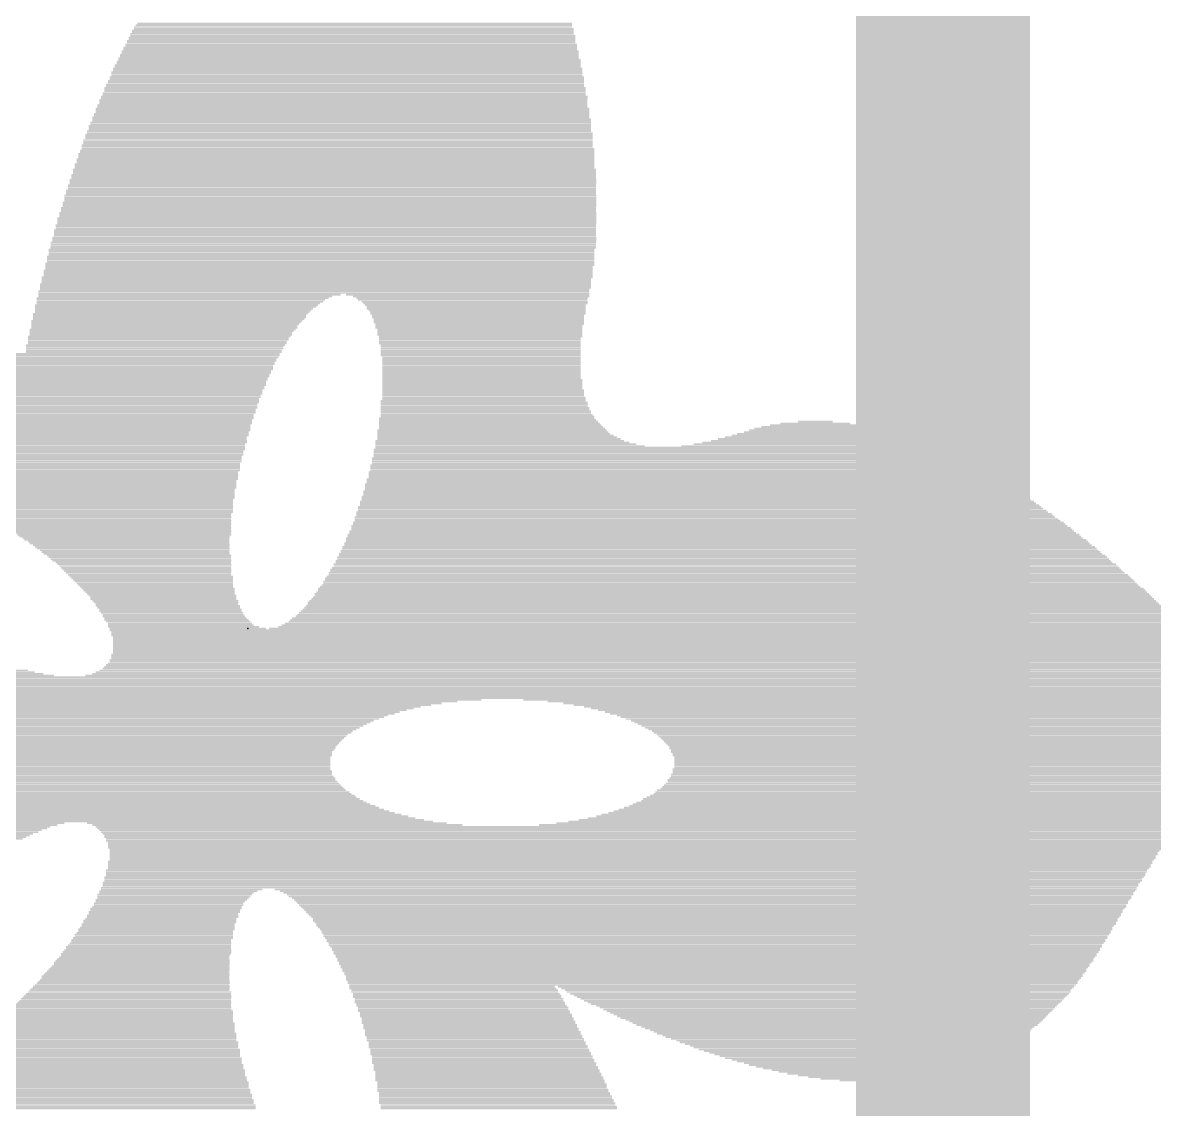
# Model space of a CAD drawing. Extents: x 0.5 to 16, y 1.5 to 29.5.
# Drawn here: x 7.545 to 9.199, y 19.491 to 21.078 of the extents above; entities that cross this region are included whole.
import ezdxf

# ---------------------------------------------------------------- set-up
doc = ezdxf.new("R2010")
doc.units = 0
for name, color, linetype in [('1', 12, 'CONTINUOUS'), ('21', 40, 'CONTINUOUS'), ('23', 53, 'CONTINUOUS')]:
    doc.layers.add(name, color=color, linetype=linetype)

# ---------------------------------------------------------------- blocks, each defined once
blk = doc.blocks.new('RECT')
blk.add_solid([(-0.5, -0.5), (0.5, -0.5), (-0.5, 0.5), (0.5, 0.5)])

msp = doc.modelspace()

# ---------------------------------------------------------------- linework, layer by layer
at = {"layer": '1', "const_width": 0.254}
msp.add_lwpolyline([(8.89, 17.78), (8.89, 21.59)], dxfattribs=at)
at = {"layer": '23'}
msp.add_point((7.874, 20.193), dxfattribs=at)

# ---------------------------------------------------------------- block references
at = {"layer": '21'}
for p, xscale, yscale in [((8.0276, 21.0717), 0.64, 0.0024), ((8.0289, 21.0743), 0.6376, 0.0026), ((8.0302, 21.0768), 0.635, 0.0024), ((8.0263, 21.0565), 0.6526, 0.0024), ((8.0263, 21.054), 0.6526, 0.0026), ((8.0263, 21.0616), 0.6476, 0.0026), ((8.0276, 21.059), 0.6502, 0.0024), ((8.0276, 21.0667), 0.6452, 0.0026), ((8.0276, 21.0641), 0.6452, 0.0024), ((8.0289, 21.0692), 0.6426, 0.0024), ((8.0238, 21.0413), 0.663, 0.0026), ((8.0238, 21.0387), 0.663, 0.0024), ((8.0251, 21.0463), 0.6604, 0.0024), ((8.0251, 21.0438), 0.6604, 0.0024), ((8.025, 21.0514), 0.6552, 0.0024), ((8.025, 21.0489), 0.6552, 0.0026), ((8.0213, 21.0209), 0.6782, 0.0024), ((8.0212, 21.026), 0.673, 0.0024), ((8.0225, 21.0235), 0.6756, 0.0026), ((8.0225, 21.0311), 0.6704, 0.0024), ((8.0225, 21.0286), 0.6704, 0.0026), ((8.0238, 21.0362), 0.668, 0.0026), ((8.0238, 21.0336), 0.668, 0.0024), ((8.0187, 21.0057), 0.6882, 0.0024), ((8.02, 21.0108), 0.6858, 0.0026), ((8.02, 21.0082), 0.6858, 0.0024), ((8.02, 21.0159), 0.6808, 0.0026), ((8.02, 21.0133), 0.6808, 0.0024), ((8.0213, 21.0184), 0.6782, 0.0024), ((8.0161, 20.9879), 0.6984, 0.0024), ((8.0174, 20.993), 0.6958, 0.0024), ((8.0174, 20.9905), 0.6958, 0.0026), ((8.0187, 20.9981), 0.6934, 0.0026), ((8.0187, 20.9955), 0.6934, 0.0024), ((8.0187, 21.0032), 0.6882, 0.0026), ((8.0187, 21.0006), 0.6882, 0.0024), ((8.0149, 20.9752), 0.706, 0.0024), ((8.0149, 20.9727), 0.706, 0.0026), ((8.0162, 20.9828), 0.7036, 0.0024), ((8.0162, 20.9803), 0.7036, 0.0024), ((8.0162, 20.9778), 0.7036, 0.0026), ((8.0161, 20.9854), 0.6984, 0.0026), ((8.0123, 20.9574), 0.7162, 0.0024), ((8.0123, 20.9549), 0.7162, 0.0024), ((8.0136, 20.9651), 0.7136, 0.0026), ((8.0136, 20.9625), 0.7136, 0.0024), ((8.0136, 20.96), 0.7136, 0.0026), ((8.0149, 20.9701), 0.7112, 0.0024), ((8.0149, 20.9676), 0.7112, 0.0024), ((8.0098, 20.9397), 0.7264, 0.0026), ((8.0111, 20.9447), 0.7238, 0.0024), ((8.0111, 20.9422), 0.7238, 0.0024), ((8.0124, 20.9524), 0.7214, 0.0026), ((8.0124, 20.9498), 0.7214, 0.0024), ((8.0124, 20.9473), 0.7214, 0.0026), ((8.0085, 20.927), 0.734, 0.0026), ((8.0085, 20.9244), 0.734, 0.0024), ((8.0085, 20.9219), 0.734, 0.0026), ((8.0098, 20.932), 0.7314, 0.0024), ((8.0098, 20.9295), 0.7314, 0.0024), ((8.0111, 20.9371), 0.729, 0.0024), ((8.0111, 20.9346), 0.729, 0.0026), ((8.006, 20.9066), 0.7442, 0.0024), ((8.0073, 20.9143), 0.7416, 0.0026), ((8.0073, 20.9117), 0.7416, 0.0024), ((8.0073, 20.9092), 0.7416, 0.0026), ((8.0073, 20.9193), 0.7366, 0.0024), ((8.0085, 20.9168), 0.739, 0.0024), ((8.0047, 20.8914), 0.7518, 0.0024), ((8.0047, 20.8889), 0.7518, 0.0026), ((8.0047, 20.899), 0.7466, 0.0024), ((8.0047, 20.8965), 0.7466, 0.0026), ((8.006, 20.8939), 0.7492, 0.0024), ((8.006, 20.9041), 0.7442, 0.0024), ((8.006, 20.9016), 0.7442, 0.0026), ((8.0022, 20.8787), 0.7568, 0.0024), ((8.0022, 20.8762), 0.7568, 0.0026), ((8.0022, 20.8736), 0.7568, 0.0024), ((8.0035, 20.8863), 0.7544, 0.0024), ((8.0035, 20.8838), 0.7544, 0.0026), ((8.0035, 20.8812), 0.7544, 0.0024), ((7.9996, 20.8558), 0.767, 0.0024), ((8.0009, 20.8635), 0.7644, 0.0026), ((8.0009, 20.8609), 0.7644, 0.0024), ((8.0009, 20.8584), 0.7644, 0.0026), ((8.0009, 20.8711), 0.7594, 0.0026), ((8.0009, 20.8685), 0.7594, 0.0024), ((8.0009, 20.866), 0.7594, 0.0024), ((7.9971, 20.8406), 0.772, 0.0024), ((7.9984, 20.8482), 0.7696, 0.0024), ((7.9984, 20.8457), 0.7696, 0.0026), ((7.9984, 20.8431), 0.7696, 0.0024), ((7.9996, 20.8533), 0.767, 0.0024), ((7.9996, 20.8508), 0.767, 0.0026), ((7.9946, 20.8254), 0.7772, 0.0026), ((7.9946, 20.8228), 0.7772, 0.0024), ((7.9958, 20.833), 0.7746, 0.0026), ((7.9958, 20.8304), 0.7746, 0.0024), ((7.9958, 20.8279), 0.7746, 0.0024), ((7.9971, 20.8381), 0.772, 0.0026), ((7.9971, 20.8355), 0.772, 0.0024), ((7.992, 20.8076), 0.7822, 0.0026), ((7.9933, 20.8152), 0.7798, 0.0024), ((7.9933, 20.8127), 0.7798, 0.0026), ((7.9933, 20.8101), 0.7798, 0.0024), ((7.9946, 20.8203), 0.7772, 0.0026), ((7.9946, 20.8177), 0.7772, 0.0024), ((7.9895, 20.7923), 0.7874, 0.0024), ((7.9895, 20.7898), 0.7874, 0.0024), ((7.9908, 20.8), 0.7848, 0.0026), ((7.9908, 20.7974), 0.7848, 0.0024), ((7.9908, 20.7949), 0.7848, 0.0026), ((7.992, 20.805), 0.7822, 0.0024), ((7.992, 20.8025), 0.7822, 0.0024), ((7.9869, 20.7746), 0.7924, 0.0026), ((7.9882, 20.7822), 0.7898, 0.0026), ((7.9882, 20.7796), 0.7898, 0.0024), ((7.9882, 20.7771), 0.7898, 0.0024), ((7.9895, 20.7873), 0.7874, 0.0026), ((7.9895, 20.7847), 0.7874, 0.0024), ((7.9844, 20.7568), 0.7974, 0.0026), ((7.9857, 20.7644), 0.795, 0.0024), ((7.9857, 20.7619), 0.795, 0.0026), ((7.9857, 20.7593), 0.795, 0.0024), ((7.9869, 20.772), 0.7924, 0.0024), ((7.9869, 20.7695), 0.7924, 0.0026), ((7.9869, 20.7669), 0.7924, 0.0024), ((7.9819, 20.7466), 0.7976, 0.0024), ((7.9819, 20.7441), 0.7976, 0.0026), ((7.9819, 20.7415), 0.7976, 0.0024), ((7.9844, 20.7542), 0.7974, 0.0024), ((7.9844, 20.7517), 0.7974, 0.0024), ((7.9844, 20.7492), 0.7974, 0.0026), ((7.9793, 20.7263), 0.8026, 0.0024), ((7.9793, 20.7238), 0.8026, 0.0026), ((7.9806, 20.7365), 0.8, 0.0026), ((7.9806, 20.7339), 0.8, 0.0024), ((7.9806, 20.7314), 0.8, 0.0026), ((7.9806, 20.7288), 0.8, 0.0024), ((7.9819, 20.739), 0.7976, 0.0024), ((7.9768, 20.7161), 0.8026, 0.0024), ((7.9768, 20.7136), 0.8026, 0.0024), ((7.9768, 20.7111), 0.8026, 0.0026), ((7.9768, 20.7085), 0.8026, 0.0024), ((7.978, 20.7212), 0.8, 0.0024), ((7.978, 20.7187), 0.8, 0.0026), ((7.973, 20.6958), 0.8052, 0.0024), ((7.973, 20.6933), 0.8052, 0.0026), ((7.973, 20.6907), 0.8052, 0.0024), ((7.9755, 20.706), 0.805, 0.0026), ((7.9743, 20.7034), 0.8026, 0.0024), ((7.9743, 20.7009), 0.8026, 0.0024), ((7.9743, 20.6984), 0.8026, 0.0026), ((7.7787, 20.6755), 0.4268, 0.0024), ((7.9705, 20.6857), 0.8052, 0.0026), ((7.9705, 20.6831), 0.8052, 0.0024), ((7.7888, 20.6806), 0.4418, 0.0026), ((7.7825, 20.678), 0.4292, 0.0024), ((7.9717, 20.6882), 0.8026, 0.0024), ((8.1953, 20.6806), 0.3556, 0.0026), ((8.2003, 20.678), 0.3454, 0.0024), ((8.2016, 20.6755), 0.3378, 0.0024), ((7.7698, 20.6653), 0.414, 0.0024), ((7.7685, 20.6628), 0.4114, 0.0024), ((7.766, 20.6603), 0.4064, 0.0026), ((7.7647, 20.6577), 0.4038, 0.0024), ((7.7761, 20.673), 0.4216, 0.0026), ((7.7748, 20.6704), 0.419, 0.0024), ((7.7723, 20.6679), 0.414, 0.0026), ((8.2028, 20.673), 0.3352, 0.0026), ((8.2054, 20.6704), 0.3302, 0.0024), ((8.2067, 20.6679), 0.3276, 0.0026), ((8.2067, 20.6653), 0.3226, 0.0024), ((8.2079, 20.6628), 0.32, 0.0024), ((8.2079, 20.6603), 0.32, 0.0026), ((8.2092, 20.6577), 0.3174, 0.0024), ((7.7558, 20.6425), 0.3962, 0.0026), ((7.7609, 20.6526), 0.4012, 0.0024), ((7.7596, 20.6501), 0.3986, 0.0024), ((7.7596, 20.6476), 0.3986, 0.0026), ((7.7584, 20.645), 0.3962, 0.0024), ((7.7634, 20.6552), 0.4012, 0.0026), ((8.2105, 20.6552), 0.315, 0.0026), ((8.2105, 20.6526), 0.315, 0.0024), ((8.2105, 20.6501), 0.3098, 0.0024), ((8.2105, 20.6476), 0.3098, 0.0026), ((8.2117, 20.645), 0.3072, 0.0024), ((8.2117, 20.6425), 0.3072, 0.0026), ((7.7495, 20.6298), 0.3886, 0.0026), ((7.7482, 20.6272), 0.386, 0.0024), ((7.7469, 20.6247), 0.3834, 0.0024), ((7.7545, 20.6399), 0.3936, 0.0024), ((7.7533, 20.6374), 0.3912, 0.0024), ((7.752, 20.6349), 0.3886, 0.0026), ((7.752, 20.6323), 0.3886, 0.0024), ((8.2117, 20.6399), 0.3072, 0.0024), ((8.213, 20.6374), 0.3048, 0.0024), ((8.2117, 20.6349), 0.3022, 0.0026), ((8.2117, 20.6323), 0.3022, 0.0024), ((8.213, 20.6298), 0.2996, 0.0026), ((8.213, 20.6272), 0.2996, 0.0024), ((8.213, 20.6247), 0.2996, 0.0024), ((7.7444, 20.6196), 0.3836, 0.0024), ((7.7431, 20.6171), 0.381, 0.0026), ((7.7431, 20.6145), 0.381, 0.0024), ((7.7418, 20.612), 0.3784, 0.0024), ((7.7418, 20.6095), 0.3784, 0.0026), ((7.7469, 20.6222), 0.3834, 0.0026), ((8.213, 20.6222), 0.2996, 0.0026), ((8.2143, 20.6196), 0.2972, 0.0024), ((8.213, 20.6171), 0.2946, 0.0026), ((8.213, 20.6145), 0.2946, 0.0024), ((8.213, 20.612), 0.2946, 0.0024), ((8.213, 20.6095), 0.2946, 0.0026), ((7.2084, 20.5942), 1.4248, 0.0024), ((7.2084, 20.5917), 1.4248, 0.0026), ((7.7393, 20.6069), 0.3784, 0.0024), ((7.738, 20.6044), 0.3758, 0.0026), ((7.738, 20.6018), 0.3758, 0.0024), ((7.7368, 20.5993), 0.3734, 0.0024), ((7.7368, 20.5968), 0.3734, 0.0026), ((8.2143, 20.6069), 0.292, 0.0024), ((8.2143, 20.6044), 0.292, 0.0026), ((8.2143, 20.6018), 0.292, 0.0024), ((8.2143, 20.5993), 0.292, 0.0024), ((8.2143, 20.5968), 0.292, 0.0026), ((8.2143, 20.5942), 0.292, 0.0024), ((8.2143, 20.5917), 0.292, 0.0026), ((7.2072, 20.5891), 1.4224, 0.0024), ((7.2059, 20.5866), 1.4198, 0.0024), ((7.2059, 20.5841), 1.4198, 0.0026), ((7.2046, 20.5815), 1.4172, 0.0024), ((7.2059, 20.579), 1.4148, 0.0026), ((7.2046, 20.5764), 1.4122, 0.0024), ((8.2156, 20.5891), 0.2896, 0.0024), ((8.2156, 20.5866), 0.2896, 0.0024), ((8.2156, 20.5841), 0.2896, 0.0026), ((8.2156, 20.5815), 0.2896, 0.0024), ((8.2156, 20.579), 0.2896, 0.0026), ((8.2156, 20.5764), 0.2896, 0.0024), ((7.2046, 20.5739), 1.4122, 0.0024), ((7.2046, 20.5714), 1.4122, 0.0026), ((7.2033, 20.5688), 1.4096, 0.0024), ((7.2046, 20.5663), 1.407, 0.0026), ((7.2034, 20.5637), 1.4046, 0.0024), ((7.2034, 20.5612), 1.4046, 0.0024), ((7.2021, 20.5587), 1.402, 0.0026), ((8.2156, 20.5739), 0.2896, 0.0024), ((8.2156, 20.5714), 0.2896, 0.0026), ((8.2156, 20.5688), 0.2896, 0.0024), ((8.2156, 20.5663), 0.2896, 0.0026), ((8.2156, 20.5637), 0.2896, 0.0024), ((8.2156, 20.5612), 0.2896, 0.0024), ((8.2156, 20.5587), 0.2896, 0.0026), ((7.2021, 20.5561), 1.402, 0.0024), ((7.2021, 20.5536), 1.397, 0.0026), ((7.2021, 20.551), 1.397, 0.0024), ((7.2021, 20.5485), 1.397, 0.0024), ((7.2008, 20.546), 1.3944, 0.0026), ((7.2008, 20.5434), 1.3944, 0.0024), ((8.2168, 20.5561), 0.292, 0.0024), ((8.2168, 20.5536), 0.292, 0.0026), ((8.2168, 20.551), 0.292, 0.0024), ((8.2168, 20.5485), 0.292, 0.0024), ((8.2168, 20.546), 0.292, 0.0026), ((8.2168, 20.5434), 0.292, 0.0024), ((7.2008, 20.5409), 1.3892, 0.0026), ((7.2008, 20.5383), 1.3892, 0.0024), ((7.2008, 20.5358), 1.3892, 0.0024), ((7.1996, 20.5333), 1.3868, 0.0026), ((7.1996, 20.5307), 1.3868, 0.0024), ((7.1996, 20.5282), 1.3818, 0.0026), ((7.1996, 20.5256), 1.3818, 0.0024), ((8.2181, 20.5256), 0.2996, 0.0024), ((8.2181, 20.5409), 0.2946, 0.0026), ((8.2181, 20.5383), 0.2946, 0.0024), ((8.2181, 20.5358), 0.2946, 0.0024), ((8.2181, 20.5333), 0.2946, 0.0026), ((8.2194, 20.5307), 0.2972, 0.0024), ((8.2194, 20.5282), 0.2972, 0.0026), ((7.1996, 20.5231), 1.3818, 0.0024), ((7.1983, 20.5206), 1.3792, 0.0026), ((7.1995, 20.518), 1.3766, 0.0024), ((7.1995, 20.5155), 1.3766, 0.0026), ((7.1983, 20.5129), 1.3742, 0.0024), ((7.1983, 20.5104), 1.3742, 0.0024), ((7.1996, 20.5079), 1.3716, 0.0026), ((8.2194, 20.5231), 0.3022, 0.0024), ((8.2194, 20.5206), 0.3022, 0.0026), ((8.2194, 20.518), 0.3022, 0.0024), ((8.2207, 20.5155), 0.3048, 0.0026), ((8.2207, 20.5129), 0.3048, 0.0024), ((8.2219, 20.5104), 0.3072, 0.0024), ((8.2219, 20.5079), 0.3072, 0.0026), ((7.1983, 20.5053), 1.369, 0.0024), ((7.1983, 20.5028), 1.369, 0.0026), ((7.1983, 20.5002), 1.369, 0.0024), ((7.1983, 20.4977), 1.364, 0.0024), ((7.1983, 20.4952), 1.364, 0.0026), ((7.1983, 20.4926), 1.364, 0.0024), ((8.2232, 20.5002), 0.315, 0.0024), ((8.2244, 20.4977), 0.3174, 0.0024), ((8.2257, 20.4952), 0.32, 0.0026), ((8.227, 20.4926), 0.3226, 0.0024), ((8.2232, 20.5053), 0.3098, 0.0024), ((8.2245, 20.5028), 0.3124, 0.0026), ((8.7033, 20.4926), 0.1016, 0.0024), ((8.7033, 20.4952), 0.0508, 0.0026), ((7.197, 20.4901), 1.3614, 0.0026), ((7.1983, 20.4875), 1.3588, 0.0024), ((7.1983, 20.485), 1.3588, 0.0024), ((7.1983, 20.4825), 1.3588, 0.0026), ((7.197, 20.4799), 1.3562, 0.0024), ((7.1983, 20.4774), 1.3538, 0.0026), ((8.2308, 20.4825), 0.3352, 0.0026), ((8.2321, 20.4799), 0.3378, 0.0024), ((8.2333, 20.4774), 0.3402, 0.0026), ((8.2282, 20.4901), 0.325, 0.0026), ((8.2295, 20.4875), 0.3276, 0.0024), ((8.2308, 20.485), 0.3302, 0.0024), ((8.7058, 20.4774), 0.2336, 0.0026), ((8.707, 20.4799), 0.2158, 0.0024), ((8.7058, 20.4825), 0.1982, 0.0026), ((8.7045, 20.485), 0.1802, 0.0024), ((8.7032, 20.4875), 0.1574, 0.0024), ((8.7032, 20.4901), 0.132, 0.0026), ((7.1983, 20.4748), 1.3538, 0.0024), ((7.197, 20.4723), 1.3512, 0.0024), ((7.197, 20.4698), 1.3512, 0.0026), ((7.1983, 20.4672), 1.3488, 0.0024), ((7.1983, 20.4647), 1.3488, 0.0026), ((7.197, 20.4621), 1.3462, 0.0024), ((7.1983, 20.4596), 1.3436, 0.0024), ((8.2422, 20.4672), 0.3632, 0.0024), ((8.246, 20.4647), 0.3708, 0.0026), ((8.2511, 20.4621), 0.381, 0.0024), ((8.2574, 20.4596), 0.3936, 0.0024), ((8.2359, 20.4748), 0.3454, 0.0024), ((8.2384, 20.4723), 0.3504, 0.0024), ((8.241, 20.4698), 0.3556, 0.0026), ((8.6905, 20.4596), 0.3656, 0.0024), ((8.6969, 20.4621), 0.3428, 0.0024), ((8.6994, 20.4647), 0.3224, 0.0026), ((8.702, 20.4672), 0.3022, 0.0024), ((8.7032, 20.4698), 0.2844, 0.0026), ((8.7058, 20.4723), 0.2692, 0.0024), ((8.7058, 20.4748), 0.249, 0.0024), ((7.1983, 20.4571), 1.3436, 0.0026), ((7.1983, 20.4545), 1.3436, 0.0024), ((7.1983, 20.452), 1.3386, 0.0026), ((7.1983, 20.4494), 1.3386, 0.0024), ((7.1983, 20.4469), 1.3386, 0.0024), ((7.197, 20.4444), 1.336, 0.0026), ((8.4721, 20.4545), 0.828, 0.0024), ((8.4746, 20.452), 0.833, 0.0026), ((8.4772, 20.4494), 0.8382, 0.0024), ((8.481, 20.4469), 0.8458, 0.0024), ((8.4835, 20.4444), 0.8508, 0.0026), ((8.4695, 20.4571), 0.8178, 0.0026), ((7.1983, 20.4418), 1.3334, 0.0024), ((7.1983, 20.4393), 1.3334, 0.0026), ((7.1983, 20.4367), 1.3334, 0.0024), ((7.1983, 20.4342), 1.3284, 0.0024), ((7.1983, 20.4317), 1.3284, 0.0026), ((7.1983, 20.4291), 1.3284, 0.0024), ((7.1995, 20.4266), 1.3258, 0.0026), ((8.4937, 20.4317), 0.8814, 0.0026), ((8.4962, 20.4291), 0.8864, 0.0024), ((8.4975, 20.4266), 0.889, 0.0026), ((8.4848, 20.4418), 0.8584, 0.0024), ((8.4874, 20.4393), 0.8636, 0.0026), ((8.4899, 20.4367), 0.8686, 0.0024), ((8.4924, 20.4342), 0.8736, 0.0024), ((7.1995, 20.424), 1.3258, 0.0024), ((7.5831, 20.4215), 0.5536, 0.0024), ((7.5945, 20.419), 0.5308, 0.0026), ((7.6009, 20.4164), 0.5182, 0.0024), ((7.6072, 20.4139), 0.5054, 0.0026), ((7.6123, 20.4113), 0.4952, 0.0024), ((7.6148, 20.4088), 0.485, 0.0024), ((8.5089, 20.4113), 0.922, 0.0024), ((8.5114, 20.4088), 0.927, 0.0024), ((8.5013, 20.4215), 0.9016, 0.0024), ((8.5039, 20.419), 0.9068, 0.0026), ((8.5064, 20.4164), 0.9118, 0.0024), ((8.5077, 20.4139), 0.9144, 0.0026), ((8.5, 20.424), 0.894, 0.0024), ((7.6186, 20.4063), 0.4774, 0.0026), ((7.6237, 20.4037), 0.4672, 0.0024), ((7.6263, 20.4012), 0.4622, 0.0026), ((7.6301, 20.3986), 0.4546, 0.0024), ((7.6326, 20.3961), 0.4444, 0.0024), ((7.6352, 20.3936), 0.4394, 0.0026), ((8.5204, 20.3936), 0.955, 0.0026), ((8.514, 20.4037), 0.9372, 0.0024), ((8.5165, 20.4012), 0.9422, 0.0026), ((8.5178, 20.3986), 0.9448, 0.0024), ((8.5204, 20.3961), 0.95, 0.0024), ((8.5127, 20.4063), 0.9296, 0.0026), ((7.639, 20.391), 0.4318, 0.0024), ((7.6415, 20.3885), 0.4266, 0.0026), ((7.6441, 20.3859), 0.4216, 0.0024), ((7.6479, 20.3834), 0.414, 0.0024), ((7.6492, 20.3809), 0.4064, 0.0026), ((7.6517, 20.3783), 0.4014, 0.0024), ((7.6542, 20.3758), 0.3962, 0.0026), ((8.5305, 20.3783), 0.9854, 0.0024), ((8.5318, 20.3758), 0.988, 0.0026), ((8.5254, 20.3859), 0.9702, 0.0024), ((8.528, 20.3834), 0.9754, 0.0024), ((8.5292, 20.3809), 0.9778, 0.0026), ((8.5229, 20.391), 0.96, 0.0024), ((8.5255, 20.3885), 0.9652, 0.0026), ((7.6568, 20.3732), 0.3912, 0.0024), ((7.6593, 20.3707), 0.386, 0.0024), ((7.6619, 20.3682), 0.381, 0.0026), ((7.6644, 20.3656), 0.376, 0.0024), ((7.6669, 20.3631), 0.3708, 0.0026), ((7.6682, 20.3605), 0.3632, 0.0024), ((8.5381, 20.3631), 1.0108, 0.0026), ((8.5407, 20.3605), 1.016, 0.0024), ((8.5343, 20.3707), 0.9982, 0.0024), ((8.5356, 20.3682), 1.0008, 0.0026), ((8.5381, 20.3656), 1.0058, 0.0024), ((8.5343, 20.3732), 0.993, 0.0024), ((7.6694, 20.358), 0.3606, 0.0024), ((7.672, 20.3555), 0.3556, 0.0026), ((7.6745, 20.3529), 0.3504, 0.0024), ((7.6771, 20.3504), 0.3454, 0.0026), ((7.6783, 20.3478), 0.3428, 0.0024), ((7.6809, 20.3453), 0.3378, 0.0024), ((7.6834, 20.3428), 0.3326, 0.0026), ((8.5483, 20.3428), 1.0464, 0.0026), ((8.547, 20.3478), 1.0388, 0.0024), ((8.5483, 20.3453), 1.0414, 0.0024), ((8.542, 20.3555), 1.0236, 0.0026), ((8.5445, 20.3529), 1.0286, 0.0024), ((8.5458, 20.3504), 1.0312, 0.0026), ((8.5419, 20.358), 1.0184, 0.0024), ((7.6847, 20.3402), 0.3302, 0.0024), ((7.6872, 20.3377), 0.325, 0.0026), ((7.6898, 20.3351), 0.32, 0.0024), ((7.691, 20.3326), 0.3174, 0.0024), ((7.6936, 20.3301), 0.3124, 0.0026), ((7.6936, 20.3275), 0.3074, 0.0024), ((8.5546, 20.3301), 1.0692, 0.0026), ((8.5559, 20.3275), 1.0718, 0.0024), ((8.5521, 20.3351), 1.0592, 0.0024), ((8.5534, 20.3326), 1.0618, 0.0024), ((8.5508, 20.3402), 1.0514, 0.0024), ((8.5521, 20.3377), 1.054, 0.0026), ((7.6961, 20.325), 0.3022, 0.0026), ((7.6974, 20.3224), 0.2996, 0.0024), ((7.6999, 20.3199), 0.2946, 0.0024), ((7.7012, 20.3174), 0.292, 0.0026), ((7.7038, 20.3148), 0.287, 0.0024), ((7.705, 20.3123), 0.2844, 0.0026), ((7.7063, 20.3097), 0.282, 0.0024), ((8.5623, 20.3123), 1.0998, 0.0026), ((8.5635, 20.3097), 1.1022, 0.0024), ((8.5597, 20.3174), 1.0896, 0.0026), ((8.561, 20.3148), 1.0922, 0.0024), ((8.5559, 20.325), 1.0768, 0.0026), ((8.5585, 20.3224), 1.082, 0.0024), ((8.5597, 20.3199), 1.0844, 0.0024), ((7.7088, 20.3072), 0.2768, 0.0024), ((7.7101, 20.3047), 0.2742, 0.0026), ((7.7114, 20.3021), 0.2718, 0.0024), ((7.7152, 20.2996), 0.2692, 0.0026), ((7.7164, 20.297), 0.2666, 0.0024), ((7.7177, 20.2945), 0.264, 0.0024), ((8.5674, 20.297), 1.1252, 0.0024), ((8.5686, 20.2945), 1.1276, 0.0024), ((8.5648, 20.3021), 1.115, 0.0024), ((8.5673, 20.2996), 1.12, 0.0026), ((8.5635, 20.3072), 1.1074, 0.0024), ((8.5648, 20.3047), 1.11, 0.0026), ((7.719, 20.292), 0.2616, 0.0026), ((7.7215, 20.2894), 0.2564, 0.0024), ((7.7228, 20.2869), 0.254, 0.0026), ((7.7241, 20.2843), 0.2514, 0.0024), ((7.7253, 20.2818), 0.2488, 0.0024), ((7.7266, 20.2793), 0.2464, 0.0026), ((7.7279, 20.2767), 0.2438, 0.0024), ((8.5724, 20.2793), 1.1556, 0.0026), ((8.5737, 20.2767), 1.1582, 0.0024), ((8.5724, 20.2818), 1.1506, 0.0024), ((8.5712, 20.2869), 1.143, 0.0026), ((8.5724, 20.2843), 1.1454, 0.0024), ((8.5686, 20.292), 1.1328, 0.0026), ((8.5699, 20.2894), 1.1354, 0.0024), ((7.7291, 20.2742), 0.2412, 0.0026), ((7.7304, 20.2716), 0.2386, 0.0024), ((7.733, 20.2691), 0.2388, 0.0024), ((7.7342, 20.2666), 0.2362, 0.0026), ((7.7355, 20.264), 0.2336, 0.0024), ((7.7368, 20.2615), 0.2312, 0.0026), ((8.5775, 20.2615), 1.1862, 0.0026), ((8.5762, 20.2666), 1.1784, 0.0026), ((8.5775, 20.264), 1.181, 0.0024), ((8.5762, 20.2691), 1.1734, 0.0024), ((8.5737, 20.2742), 1.1632, 0.0026), ((8.5763, 20.2716), 1.1684, 0.0024), ((7.7381, 20.2589), 0.2286, 0.0024), ((7.7393, 20.2564), 0.226, 0.0024), ((7.7406, 20.2539), 0.2236, 0.0026), ((7.7431, 20.2513), 0.2234, 0.0024), ((7.7444, 20.2488), 0.221, 0.0026), ((7.7457, 20.2462), 0.2184, 0.0024), ((7.7469, 20.2437), 0.2158, 0.0024), ((8.5813, 20.2437), 1.2192, 0.0024), ((8.5813, 20.2462), 1.214, 0.0024), ((8.58, 20.2513), 1.2064, 0.0024), ((8.5813, 20.2488), 1.209, 0.0026), ((8.5788, 20.2539), 1.1988, 0.0026), ((8.5788, 20.2564), 1.1938, 0.0024), ((8.5788, 20.2589), 1.1888, 0.0024), ((7.7494, 20.2412), 0.2158, 0.0026), ((7.7507, 20.2386), 0.2132, 0.0024), ((7.7507, 20.2361), 0.2132, 0.0026), ((7.7533, 20.2335), 0.2134, 0.0024), ((7.7546, 20.231), 0.2108, 0.0024), ((7.7558, 20.2285), 0.2082, 0.0026), ((8.5826, 20.231), 1.242, 0.0024), ((8.5839, 20.2285), 1.2446, 0.0026), ((8.5826, 20.2335), 1.237, 0.0024), ((8.5826, 20.2361), 1.2318, 0.0026), ((8.5826, 20.2386), 1.2268, 0.0024), ((8.5826, 20.2412), 1.2218, 0.0026), ((7.7571, 20.2259), 0.2108, 0.0024), ((7.7583, 20.2234), 0.2082, 0.0026), ((7.7609, 20.2208), 0.2082, 0.0024), ((7.7609, 20.2183), 0.2082, 0.0024), ((7.7634, 20.2158), 0.2082, 0.0026), ((7.7647, 20.2132), 0.2056, 0.0024), ((7.766, 20.2107), 0.2082, 0.0026), ((8.5851, 20.2107), 1.2826, 0.0026), ((8.5851, 20.2132), 1.2776, 0.0024), ((8.5851, 20.2158), 1.2724, 0.0026), ((8.5851, 20.2183), 1.2674, 0.0024), ((8.5839, 20.2208), 1.2598, 0.0024), ((8.5839, 20.2234), 1.2548, 0.0026), ((8.5838, 20.2259), 1.2496, 0.0024), ((7.7685, 20.2081), 0.2082, 0.0024), ((7.7698, 20.2056), 0.2108, 0.0024), ((7.7723, 20.2031), 0.2108, 0.0026), ((7.7749, 20.2005), 0.2108, 0.0024), ((7.7761, 20.198), 0.2132, 0.0026), ((7.78, 20.1954), 0.221, 0.0024), ((8.58, 20.1954), 1.3232, 0.0024), ((8.5813, 20.198), 1.3156, 0.0026), ((8.5826, 20.2005), 1.308, 0.0024), ((8.5838, 20.2031), 1.3004, 0.0026), ((8.5839, 20.2056), 1.2954, 0.0024), ((8.5838, 20.2081), 1.2902, 0.0024), ((7.7863, 20.1929), 0.2286, 0.0024), ((8.4594, 20.1904), 1.5748, 0.0026), ((8.462, 20.1878), 1.5748, 0.0024), ((8.4632, 20.1853), 1.5772, 0.0026), ((8.4645, 20.1827), 1.5798, 0.0024), ((8.467, 20.1802), 1.5798, 0.0024), ((8.4683, 20.1777), 1.5824, 0.0026), ((8.575, 20.1929), 1.3386, 0.0024), ((8.4696, 20.1751), 1.585, 0.0024), ((8.4708, 20.1726), 1.5874, 0.0026), ((8.4721, 20.17), 1.59, 0.0024), ((8.4734, 20.1675), 1.5926, 0.0024), ((8.4746, 20.165), 1.595, 0.0026), ((8.4759, 20.1624), 1.5976, 0.0024), ((8.481, 20.1472), 1.618, 0.0026), ((8.4822, 20.1446), 1.6204, 0.0024), ((8.4785, 20.1548), 1.6078, 0.0024), ((8.4797, 20.1523), 1.6102, 0.0026), ((8.481, 20.1497), 1.6128, 0.0024), ((8.4772, 20.1599), 1.6002, 0.0026), ((8.4784, 20.1573), 1.6026, 0.0024), ((7.1551, 20.1319), 0.795, 0.0024), ((7.1627, 20.1294), 0.8, 0.0024), ((8.4784, 20.1294), 1.6534, 0.0024), ((8.4797, 20.1319), 1.6458, 0.0024), ((8.481, 20.1345), 1.6382, 0.0026), ((8.4823, 20.137), 1.6358, 0.0024), ((8.4822, 20.1396), 1.6306, 0.0026), ((8.4823, 20.1421), 1.6256, 0.0024), ((7.1716, 20.1269), 0.8076, 0.0026), ((7.1818, 20.1243), 0.8178, 0.0024), ((8.0454, 20.1218), 2.535, 0.0026), ((8.0505, 20.1192), 2.5298, 0.0024), ((8.0542, 20.1167), 2.5272, 0.0024), ((8.0581, 20.1142), 2.5248, 0.0026), ((8.0631, 20.1116), 2.5196, 0.0024), ((8.4734, 20.1243), 1.6738, 0.0024), ((8.4772, 20.1269), 1.6612, 0.0026), ((8.067, 20.1091), 2.5172, 0.0026), ((8.072, 20.1065), 2.512, 0.0024), ((8.0758, 20.104), 2.5094, 0.0024), ((8.0809, 20.1015), 2.5044, 0.0026), ((8.0847, 20.0989), 2.5018, 0.0024), ((8.0886, 20.0964), 2.4994, 0.0026), ((8.0911, 20.0938), 2.4942, 0.0024), ((8.0949, 20.0913), 2.4916, 0.0024), ((7.5348, 20.0888), 1.3614, 0.0026), ((7.5209, 20.0862), 1.3182, 0.0024), ((7.512, 20.0837), 1.2904, 0.0026), ((7.5056, 20.0811), 1.2724, 0.0024), ((7.5006, 20.0786), 1.2522, 0.0024), ((8.8099, 20.0888), 1.0668, 0.0026), ((8.8277, 20.0862), 1.0312, 0.0024), ((8.8391, 20.0837), 1.0082, 0.0026), ((8.8467, 20.0811), 0.993, 0.0024), ((8.8531, 20.0786), 0.9754, 0.0024), ((7.498, 20.0761), 1.237, 0.0026), ((7.4955, 20.0735), 1.2218, 0.0024), ((7.4929, 20.071), 1.2064, 0.0026), ((7.4904, 20.0684), 1.1964, 0.0024), ((7.4878, 20.0659), 1.181, 0.0024), ((7.4878, 20.0634), 1.1708, 0.0026), ((8.8569, 20.0761), 0.9626, 0.0026), ((8.8607, 20.0735), 0.9498, 0.0024), ((8.8658, 20.071), 0.9398, 0.0026), ((8.8683, 20.0684), 0.9296, 0.0024), ((8.8721, 20.0659), 0.9168, 0.0024), ((8.8734, 20.0634), 0.9092, 0.0026), ((7.4853, 20.0608), 1.1608, 0.0024), ((7.484, 20.0583), 1.148, 0.0026), ((7.4828, 20.0557), 1.1404, 0.0024), ((7.4827, 20.0532), 1.1302, 0.0024), ((7.4815, 20.0507), 1.1226, 0.0026), ((7.4802, 20.0481), 1.115, 0.0024), ((7.4802, 20.0456), 1.1048, 0.0026), ((8.8772, 20.0608), 0.9016, 0.0024), ((8.8798, 20.0583), 0.8916, 0.0026), ((8.881, 20.0557), 0.8838, 0.0024), ((8.8836, 20.0532), 0.8788, 0.0024), ((8.8849, 20.0507), 0.8712, 0.0026), ((8.8861, 20.0481), 0.8636, 0.0024), ((8.8886, 20.0456), 0.8584, 0.0026), ((7.4789, 20.043), 1.0972, 0.0024), ((7.479, 20.0405), 1.0922, 0.0024), ((7.4777, 20.038), 1.0846, 0.0026), ((7.4777, 20.0354), 1.0794, 0.0024), ((7.4789, 20.0329), 1.0718, 0.0026), ((7.479, 20.0303), 1.0668, 0.0024), ((8.8899, 20.043), 0.8508, 0.0024), ((8.8899, 20.0405), 0.8458, 0.0024), ((8.8925, 20.038), 0.8408, 0.0026), ((8.8925, 20.0354), 0.8356, 0.0024), ((8.8925, 20.0329), 0.8306, 0.0026), ((8.8937, 20.0303), 0.828, 0.0024), ((7.4789, 20.0278), 1.0616, 0.0024), ((7.479, 20.0253), 1.0566, 0.0026), ((7.4777, 20.0227), 1.054, 0.0024), ((7.4777, 20.0202), 1.049, 0.0026), ((7.4789, 20.0176), 1.0464, 0.0024), ((7.479, 20.0151), 1.0414, 0.0024), ((7.4789, 20.0126), 1.0362, 0.0026), ((8.8937, 20.0278), 0.8228, 0.0024), ((8.8937, 20.0253), 0.8178, 0.0026), ((8.895, 20.0227), 0.8152, 0.0024), ((8.895, 20.0202), 0.8102, 0.0026), ((8.895, 20.0176), 0.8102, 0.0024), ((8.895, 20.0151), 0.8052, 0.0024), ((8.8937, 20.0126), 0.8026, 0.0026), ((7.4802, 20.01), 1.0336, 0.0024), ((7.4802, 20.0075), 1.0336, 0.0026), ((7.4802, 20.0049), 1.0286, 0.0024), ((7.4815, 20.0024), 1.0262, 0.0024), ((7.4815, 19.9999), 1.0262, 0.0026), ((7.4828, 19.9973), 1.0236, 0.0024), ((8.895, 20.01), 0.8, 0.0024), ((8.8937, 20.0075), 0.7974, 0.0026), ((8.8937, 20.0049), 0.7924, 0.0024), ((8.8937, 20.0024), 0.7924, 0.0024), ((8.8925, 19.9999), 0.79, 0.0026), ((8.8925, 19.9973), 0.79, 0.0024), ((7.4828, 19.9948), 1.0236, 0.0026), ((7.484, 19.9922), 1.021, 0.0024), ((7.484, 19.9897), 1.021, 0.0024), ((7.4853, 19.9872), 1.0184, 0.0026), ((7.4866, 19.9846), 1.021, 0.0024), ((7.4878, 19.9821), 1.0184, 0.0026), ((7.4878, 19.9795), 1.0184, 0.0024), ((8.8836, 19.9795), 0.7824, 0.0024), ((8.8874, 19.9872), 0.7848, 0.0026), ((8.8861, 19.9846), 0.7822, 0.0024), ((8.8861, 19.9821), 0.7822, 0.0026), ((8.8912, 19.9948), 0.7874, 0.0026), ((8.8899, 19.9922), 0.7848, 0.0024), ((8.8899, 19.9897), 0.7848, 0.0024), ((7.4891, 19.977), 1.021, 0.0024), ((7.4916, 19.9745), 1.021, 0.0026), ((7.4916, 19.9719), 1.021, 0.0024), ((7.4929, 19.9694), 1.0236, 0.0026), ((7.4942, 19.9668), 1.0262, 0.0024), ((7.4967, 19.9643), 1.026, 0.0024), ((8.8734, 19.9643), 0.7822, 0.0024), ((8.8759, 19.9668), 0.7822, 0.0024), ((8.8785, 19.9719), 0.7822, 0.0024), ((8.8785, 19.9694), 0.7822, 0.0026), ((8.881, 19.9745), 0.7822, 0.0026), ((8.8823, 19.977), 0.7798, 0.0024), ((7.498, 19.9618), 1.0286, 0.0026), ((7.4993, 19.9592), 1.0312, 0.0024), ((7.5006, 19.9567), 1.0338, 0.0026), ((7.5031, 19.9541), 1.0388, 0.0024), ((7.5044, 19.9516), 1.0414, 0.0024), ((7.5069, 19.9491), 1.0464, 0.0026), ((7.5082, 19.9465), 1.049, 0.0024), ((8.8556, 19.9465), 0.7974, 0.0024), ((8.8595, 19.9491), 0.795, 0.0026), ((8.862, 19.9516), 0.79, 0.0024), ((8.8645, 19.9541), 0.7898, 0.0024), ((8.8671, 19.9567), 0.79, 0.0026), ((8.8696, 19.9592), 0.7848, 0.0024), ((8.8721, 19.9618), 0.7848, 0.0026), ((7.517, 19.9364), 1.0718, 0.0026), ((7.5208, 19.9338), 1.0794, 0.0024), ((7.5234, 19.9313), 1.0846, 0.0026), ((7.5107, 19.944), 1.054, 0.0026), ((7.5133, 19.9414), 1.0592, 0.0024), ((7.5158, 19.9389), 1.0642, 0.0024), ((8.8341, 19.9313), 0.8204, 0.0026), ((8.8391, 19.9338), 0.8152, 0.0024), ((8.843, 19.9364), 0.8128, 0.0026), ((8.8455, 19.9389), 0.8078, 0.0024), ((8.8506, 19.9414), 0.8026, 0.0024), ((8.8518, 19.944), 0.8, 0.0026), ((7.5476, 19.916), 1.143, 0.0024), ((7.5539, 19.9135), 1.1556, 0.0024), ((7.5336, 19.9237), 1.11, 0.0026), ((7.5386, 19.9211), 1.12, 0.0024), ((7.5437, 19.9186), 1.1302, 0.0026), ((7.5272, 19.9287), 1.0922, 0.0024), ((7.531, 19.9262), 1.0998, 0.0024), ((8.7959, 19.9135), 0.8762, 0.0024), ((8.8036, 19.916), 0.8662, 0.0024), ((8.8099, 19.9186), 0.8534, 0.0026), ((8.815, 19.9211), 0.8484, 0.0024), ((8.8201, 19.9237), 0.8382, 0.0026), ((8.8251, 19.9262), 0.833, 0.0024), ((8.8302, 19.9287), 0.828, 0.0024), ((7.2707, 19.8983), 0.6046, 0.0026), ((7.2783, 19.9033), 0.6146, 0.0024), ((7.2758, 19.9008), 0.6096, 0.0024), ((7.2897, 19.9084), 0.6324, 0.0024), ((7.2846, 19.9059), 0.6222, 0.0026), ((7.5603, 19.911), 1.1684, 0.0026), ((7.9019, 19.9084), 0.5258, 0.0024), ((7.9171, 19.9059), 0.541, 0.0026), ((8.4403, 19.9033), 1.5772, 0.0024), ((8.4403, 19.9008), 1.5722, 0.0024), ((8.4404, 19.8983), 1.5672, 0.0026), ((8.7642, 19.9059), 0.9296, 0.0026), ((8.7782, 19.9084), 0.9068, 0.0024), ((8.7871, 19.911), 0.889, 0.0026), ((7.2529, 19.8856), 0.5842, 0.0026), ((7.2593, 19.8906), 0.5918, 0.0024), ((7.2567, 19.8881), 0.5866, 0.0024), ((7.2631, 19.8932), 0.5944, 0.0026), ((7.2681, 19.8957), 0.5994, 0.0024), ((8.4416, 19.8957), 1.5646, 0.0024), ((8.4416, 19.8932), 1.5594, 0.0026), ((8.4429, 19.8906), 1.557, 0.0024), ((8.4416, 19.8881), 1.5544, 0.0024), ((8.4416, 19.8856), 1.5494, 0.0026), ((8.4416, 19.883), 1.5494, 0.0024), ((8.4416, 19.8805), 1.5442, 0.0026), ((8.4404, 19.8779), 1.5418, 0.0024), ((8.4404, 19.8754), 1.5418, 0.0024), ((8.4391, 19.8729), 1.5392, 0.0026), ((8.4403, 19.8703), 1.5366, 0.0024), ((8.4391, 19.8678), 1.5342, 0.0026), ((8.4378, 19.8652), 1.5316, 0.0024), ((8.4327, 19.8525), 1.5264, 0.0024), ((8.4327, 19.85), 1.5264, 0.0024), ((8.4315, 19.8475), 1.524, 0.0026), ((8.4378, 19.8627), 1.5316, 0.0024), ((8.4365, 19.8602), 1.529, 0.0026), ((8.4365, 19.8576), 1.529, 0.0024), ((8.4353, 19.8551), 1.5266, 0.0026), ((8.4276, 19.8398), 1.5214, 0.0024), ((8.4276, 19.8373), 1.5214, 0.0024), ((8.4264, 19.8348), 1.519, 0.0026), ((8.4264, 19.8322), 1.519, 0.0024), ((8.4315, 19.8449), 1.524, 0.0024), ((8.4302, 19.8424), 1.5214, 0.0026), ((8.4162, 19.8144), 1.5138, 0.0024), ((8.42, 19.8221), 1.5162, 0.0026), ((8.4188, 19.8195), 1.5138, 0.0024), ((8.4188, 19.817), 1.5138, 0.0026), ((8.4238, 19.8297), 1.5188, 0.0026), ((8.4226, 19.8271), 1.5164, 0.0024), ((8.4226, 19.8246), 1.5164, 0.0024), ((7.7622, 19.7967), 0.221, 0.0026), ((7.7672, 19.8043), 0.226, 0.0026), ((7.766, 19.8017), 0.2236, 0.0024), ((7.7647, 19.7992), 0.221, 0.0024), ((7.7723, 19.8094), 0.231, 0.0026), ((7.7698, 19.8068), 0.226, 0.0024), ((7.7774, 19.8119), 0.2362, 0.0024), ((8.5432, 19.8119), 1.2598, 0.0024), ((8.5457, 19.8094), 1.2496, 0.0026), ((8.547, 19.8068), 1.242, 0.0024), ((8.5496, 19.8043), 1.237, 0.0026), ((8.5495, 19.8017), 1.2318, 0.0024), ((8.5521, 19.7992), 1.2268, 0.0024), ((8.5521, 19.7967), 1.2216, 0.0026), ((7.7546, 19.784), 0.221, 0.0026), ((7.7533, 19.7814), 0.2184, 0.0024), ((7.7558, 19.7865), 0.2184, 0.0024), ((7.7584, 19.7916), 0.2184, 0.0026), ((7.7584, 19.789), 0.2184, 0.0024), ((7.7609, 19.7941), 0.2184, 0.0024), ((8.5521, 19.7941), 1.2166, 0.0024), ((8.5534, 19.7916), 1.2142, 0.0026), ((8.5534, 19.789), 1.209, 0.0024), ((8.5546, 19.7865), 1.2064, 0.0024), ((8.5547, 19.784), 1.2014, 0.0026), ((8.5546, 19.7814), 1.1962, 0.0024), ((7.7456, 19.7662), 0.2234, 0.0026), ((7.7469, 19.7687), 0.2208, 0.0024), ((7.7495, 19.7738), 0.221, 0.0024), ((7.7495, 19.7713), 0.221, 0.0026), ((7.752, 19.7789), 0.221, 0.0026), ((7.7507, 19.7763), 0.2184, 0.0024), ((8.5559, 19.7789), 1.1938, 0.0026), ((8.5559, 19.7763), 1.1886, 0.0024), ((8.5572, 19.7738), 1.1862, 0.0024), ((8.5572, 19.7713), 1.181, 0.0026), ((8.5572, 19.7687), 1.176, 0.0024), ((8.5572, 19.7662), 1.176, 0.0026), ((7.7381, 19.7484), 0.2286, 0.0024), ((7.7406, 19.7535), 0.2286, 0.0026), ((7.7393, 19.7509), 0.226, 0.0024), ((7.7418, 19.756), 0.226, 0.0024), ((7.7431, 19.7611), 0.2234, 0.0024), ((7.7431, 19.7586), 0.2234, 0.0026), ((7.7456, 19.7636), 0.2234, 0.0024), ((8.5572, 19.7636), 1.171, 0.0024), ((8.5585, 19.7611), 1.1684, 0.0024), ((8.5572, 19.7586), 1.1658, 0.0026), ((8.5572, 19.756), 1.1608, 0.0024), ((8.5585, 19.7535), 1.1582, 0.0026), ((8.5585, 19.7509), 1.1532, 0.0024), ((8.5585, 19.7484), 1.1532, 0.0024), ((7.7317, 19.7332), 0.2362, 0.0026), ((7.7329, 19.7382), 0.2336, 0.0024), ((7.7329, 19.7357), 0.2336, 0.0024), ((7.7355, 19.7408), 0.2336, 0.0026), ((7.7368, 19.7459), 0.2312, 0.0026), ((7.7368, 19.7433), 0.2312, 0.0024), ((8.5584, 19.7459), 1.148, 0.0026), ((8.5572, 19.7433), 1.1456, 0.0024), ((8.5585, 19.7408), 1.143, 0.0026), ((8.5584, 19.7382), 1.1378, 0.0024), ((8.5584, 19.7357), 1.1378, 0.0024), ((8.5585, 19.7332), 1.1328, 0.0026), ((7.7253, 19.7179), 0.2488, 0.0024), ((7.7241, 19.7154), 0.2464, 0.0026), ((7.7266, 19.7205), 0.2464, 0.0026), ((7.7279, 19.723), 0.2438, 0.0024), ((7.7291, 19.7281), 0.2412, 0.0026), ((7.7291, 19.7255), 0.2412, 0.0024), ((7.7304, 19.7306), 0.2386, 0.0024), ((8.5572, 19.7306), 1.1302, 0.0024), ((8.5585, 19.7281), 1.1278, 0.0026), ((8.5584, 19.7255), 1.1226, 0.0024), ((8.5584, 19.723), 1.1226, 0.0024), ((8.5585, 19.7205), 1.1176, 0.0026), ((8.5572, 19.7179), 1.115, 0.0024), ((8.5584, 19.7154), 1.1124, 0.0026), ((7.7165, 19.6976), 0.2616, 0.0024), ((7.7177, 19.7001), 0.259, 0.0024), ((7.719, 19.7052), 0.2566, 0.0024), ((7.719, 19.7027), 0.2566, 0.0026), ((7.7203, 19.7078), 0.254, 0.0026), ((7.7215, 19.7103), 0.2514, 0.0024), ((7.7228, 19.7128), 0.2488, 0.0024), ((8.5572, 19.7128), 1.11, 0.0024), ((8.5572, 19.7103), 1.1048, 0.0024), ((8.5572, 19.7078), 1.1048, 0.0026), ((8.5572, 19.7052), 1.0998, 0.0024), ((8.5559, 19.7027), 1.0972, 0.0026), ((8.5572, 19.7001), 1.0948, 0.0024), ((8.5559, 19.6976), 1.0922, 0.0024), ((7.7101, 19.6849), 0.2742, 0.0024), ((7.7101, 19.6824), 0.2742, 0.0026), ((7.7114, 19.6874), 0.2718, 0.0024), ((7.7126, 19.69), 0.2692, 0.0026), ((7.7139, 19.6925), 0.2666, 0.0024), ((7.7152, 19.6951), 0.2642, 0.0026), ((8.5559, 19.6951), 1.087, 0.0026), ((8.5559, 19.6925), 1.087, 0.0024), ((8.5559, 19.69), 1.082, 0.0026), ((8.5546, 19.6874), 1.0794, 0.0024), ((8.5559, 19.6849), 1.0768, 0.0024), ((8.5547, 19.6824), 1.0744, 0.0026), ((7.7012, 19.6646), 0.292, 0.0026), ((7.7025, 19.6671), 0.2896, 0.0024), ((7.7038, 19.6697), 0.287, 0.0026), ((7.705, 19.6722), 0.2844, 0.0024), ((7.7063, 19.6747), 0.282, 0.0024), ((7.7076, 19.6773), 0.2794, 0.0026), ((7.7088, 19.6798), 0.2768, 0.0024), ((8.5534, 19.6798), 1.0718, 0.0024), ((8.5534, 19.6773), 1.0668, 0.0026), ((8.5534, 19.6747), 1.0668, 0.0024), ((8.5534, 19.6722), 1.0618, 0.0024), ((8.1724, 19.6697), 0.2998, 0.0026), ((8.1736, 19.6671), 0.3022, 0.0024), ((8.1762, 19.6646), 0.3022, 0.0026), ((8.7045, 19.6697), 0.7544, 0.0026), ((8.7058, 19.6671), 0.7468, 0.0024), ((8.707, 19.6646), 0.739, 0.0026), ((7.6948, 19.6493), 0.3098, 0.0024), ((7.6961, 19.6519), 0.3072, 0.0026), ((7.6974, 19.6544), 0.3048, 0.0024), ((7.6987, 19.657), 0.3022, 0.0026), ((7.6999, 19.6595), 0.2996, 0.0024), ((7.7012, 19.662), 0.2972, 0.0024), ((8.1762, 19.662), 0.3022, 0.0024), ((8.1787, 19.6595), 0.3022, 0.0024), ((8.18, 19.657), 0.3048, 0.0026), ((8.18, 19.6544), 0.3048, 0.0024), ((8.1826, 19.6519), 0.3048, 0.0026), ((8.1826, 19.6493), 0.3048, 0.0024), ((8.7083, 19.662), 0.7366, 0.0024), ((8.7096, 19.6595), 0.729, 0.0024), ((8.7109, 19.657), 0.7214, 0.0026), ((8.7121, 19.6544), 0.7136, 0.0024), ((8.7134, 19.6519), 0.706, 0.0026), ((8.7146, 19.6493), 0.6984, 0.0024), ((7.6873, 19.6316), 0.3302, 0.0026), ((7.6885, 19.6341), 0.3276, 0.0024), ((7.6885, 19.6366), 0.3226, 0.0024), ((7.6898, 19.6392), 0.32, 0.0026), ((7.691, 19.6417), 0.3174, 0.0024), ((7.6923, 19.6443), 0.3148, 0.0026), ((7.6936, 19.6468), 0.3124, 0.0024), ((8.1838, 19.6468), 0.3072, 0.0024), ((8.1851, 19.6443), 0.3048, 0.0026), ((8.1863, 19.6417), 0.3072, 0.0024), ((8.1889, 19.6392), 0.3074, 0.0026), ((8.1889, 19.6366), 0.3074, 0.0024), ((8.1901, 19.6341), 0.3098, 0.0024), ((8.1914, 19.6316), 0.3072, 0.0026), ((8.7159, 19.6468), 0.6908, 0.0024), ((8.7172, 19.6443), 0.6832, 0.0026), ((8.7197, 19.6417), 0.673, 0.0024), ((8.721, 19.6392), 0.6654, 0.0026), ((8.7223, 19.6366), 0.6578, 0.0024), ((8.7236, 19.6341), 0.6502, 0.0024), ((8.7248, 19.6316), 0.6426, 0.0026), ((7.6796, 19.6163), 0.3504, 0.0024), ((7.6796, 19.6189), 0.3454, 0.0026), ((7.6809, 19.6214), 0.3428, 0.0024), ((7.6822, 19.6239), 0.3404, 0.0024), ((7.6834, 19.6265), 0.3378, 0.0026), ((7.686, 19.629), 0.3328, 0.0024), ((8.1927, 19.629), 0.3098, 0.0024), ((8.1927, 19.6265), 0.3098, 0.0026), ((8.1952, 19.6239), 0.3098, 0.0024), ((8.1952, 19.6214), 0.3098, 0.0024), ((8.1965, 19.6189), 0.3124, 0.0026), ((8.1965, 19.6163), 0.3124, 0.0024), ((8.7261, 19.629), 0.635, 0.0024), ((8.7274, 19.6265), 0.6274, 0.0026), ((8.7286, 19.6239), 0.6196, 0.0024), ((8.7312, 19.6214), 0.6096, 0.0024), ((8.7325, 19.6189), 0.602, 0.0026), ((8.7337, 19.6163), 0.5942, 0.0024), ((7.6694, 19.5985), 0.3758, 0.0024), ((7.672, 19.6011), 0.3708, 0.0026), ((7.672, 19.6036), 0.3658, 0.0024), ((7.6733, 19.6062), 0.3632, 0.0026), ((7.6745, 19.6087), 0.3606, 0.0024), ((7.6771, 19.6112), 0.3556, 0.0024), ((7.6783, 19.6138), 0.353, 0.0026), ((8.1991, 19.6138), 0.3124, 0.0026), ((8.1991, 19.6112), 0.3124, 0.0024), ((8.2003, 19.6087), 0.3148, 0.0024), ((8.2016, 19.6062), 0.3124, 0.0026), ((8.2029, 19.6036), 0.315, 0.0024), ((8.2029, 19.6011), 0.315, 0.0026), ((8.2041, 19.5985), 0.3174, 0.0024), ((8.735, 19.6138), 0.5868, 0.0026), ((8.7363, 19.6112), 0.574, 0.0024), ((8.7375, 19.6087), 0.5664, 0.0024), ((8.7401, 19.6062), 0.5562, 0.0026), ((8.74, 19.6036), 0.546, 0.0024), ((8.7413, 19.6011), 0.5384, 0.0026), ((8.7439, 19.5985), 0.5284, 0.0024), ((7.6606, 19.5833), 0.3988, 0.0024), ((7.6631, 19.5858), 0.3936, 0.0024), ((7.6644, 19.5884), 0.3912, 0.0026), ((7.6644, 19.5909), 0.386, 0.0024), ((7.6669, 19.5935), 0.381, 0.0026), ((7.6682, 19.596), 0.3784, 0.0024), ((8.2054, 19.596), 0.315, 0.0024), ((8.2066, 19.5935), 0.3174, 0.0026), ((8.2066, 19.5909), 0.3174, 0.0024), ((8.2092, 19.5884), 0.3174, 0.0026), ((8.2092, 19.5858), 0.3174, 0.0024), ((8.2105, 19.5833), 0.32, 0.0024), ((8.7439, 19.596), 0.5182, 0.0024), ((8.7464, 19.5935), 0.508, 0.0026), ((8.7477, 19.5909), 0.4952, 0.0024), ((8.7489, 19.5884), 0.4876, 0.0026), ((8.7502, 19.5858), 0.4748, 0.0024), ((8.7528, 19.5833), 0.4648, 0.0024), ((7.6492, 19.5655), 0.4318, 0.0024), ((7.6504, 19.5681), 0.4242, 0.0026), ((7.6529, 19.5706), 0.419, 0.0024), ((7.6542, 19.5731), 0.4164, 0.0024), ((7.6567, 19.5757), 0.4114, 0.0026), ((7.658, 19.5782), 0.4088, 0.0024), ((7.6593, 19.5808), 0.4012, 0.0026), ((8.2105, 19.5808), 0.32, 0.0026), ((8.213, 19.5782), 0.32, 0.0024), ((8.213, 19.5757), 0.32, 0.0026), ((8.2143, 19.5731), 0.3226, 0.0024), ((8.2143, 19.5706), 0.3226, 0.0024), ((8.2168, 19.5681), 0.3224, 0.0026), ((8.2168, 19.5655), 0.3224, 0.0024), ((8.7528, 19.5808), 0.4546, 0.0026), ((8.754, 19.5782), 0.4418, 0.0024), ((8.7553, 19.5757), 0.4292, 0.0026), ((8.7578, 19.5731), 0.419, 0.0024), ((8.7591, 19.5706), 0.4064, 0.0024), ((8.7604, 19.5681), 0.3936, 0.0026), ((8.7617, 19.5655), 0.381, 0.0024), ((7.6364, 19.5503), 0.4622, 0.0026), ((7.639, 19.5528), 0.4572, 0.0024), ((7.6415, 19.5554), 0.452, 0.0026), ((7.6428, 19.5579), 0.4444, 0.0024), ((7.6453, 19.5604), 0.4394, 0.0024), ((7.6479, 19.563), 0.4344, 0.0026), ((8.2181, 19.563), 0.325, 0.0026), ((8.2181, 19.5604), 0.325, 0.0024), ((8.2194, 19.5579), 0.3276, 0.0024), ((8.2206, 19.5554), 0.325, 0.0026), ((8.2219, 19.5528), 0.3276, 0.0024), ((8.2219, 19.5503), 0.3276, 0.0026), ((8.7629, 19.563), 0.3632, 0.0026), ((8.7642, 19.5604), 0.3504, 0.0024), ((8.7667, 19.5579), 0.3352, 0.0024), ((8.7667, 19.5554), 0.32, 0.0026), ((8.768, 19.5528), 0.3022, 0.0024), ((8.7693, 19.5503), 0.2844, 0.0026), ((7.6149, 19.5325), 0.5156, 0.0024), ((7.6199, 19.535), 0.5054, 0.0024), ((7.6237, 19.5376), 0.4978, 0.0026), ((7.6263, 19.5401), 0.4876, 0.0024), ((7.6288, 19.5427), 0.4826, 0.0026), ((7.6326, 19.5452), 0.4748, 0.0024), ((7.6351, 19.5477), 0.4698, 0.0024), ((8.2232, 19.5477), 0.3302, 0.0024), ((8.2244, 19.5452), 0.3276, 0.0024), ((8.2257, 19.5427), 0.3302, 0.0026), ((8.2257, 19.5401), 0.3302, 0.0024), ((8.227, 19.5376), 0.3328, 0.0026), ((8.227, 19.535), 0.3328, 0.0024), ((8.2282, 19.5325), 0.3352, 0.0024), ((8.7718, 19.5477), 0.264, 0.0024), ((8.7731, 19.5452), 0.2464, 0.0024), ((8.7743, 19.5427), 0.2234, 0.0026), ((8.7756, 19.5401), 0.1954, 0.0024), ((8.7769, 19.5376), 0.1676, 0.0026), ((8.7782, 19.535), 0.1346, 0.0024), ((8.7807, 19.5325), 0.0838, 0.0024), ((7.2707, 19.5198), 1.2142, 0.0024), ((7.2707, 19.5173), 1.2142, 0.0026), ((7.2707, 19.5274), 1.209, 0.0024), ((7.2707, 19.5249), 1.209, 0.0026), ((7.2707, 19.5223), 1.209, 0.0024), ((7.2719, 19.53), 1.2064, 0.0026), ((8.2295, 19.53), 0.3326, 0.0026), ((8.2308, 19.5274), 0.3352, 0.0024), ((8.2308, 19.5249), 0.3352, 0.0026), ((8.2308, 19.5223), 0.3352, 0.0024), ((8.2321, 19.5198), 0.3378, 0.0024), ((8.2321, 19.5173), 0.3378, 0.0026), ((7.2694, 19.502), 1.2268, 0.0024), ((7.2694, 19.4995), 1.2268, 0.0026), ((7.2694, 19.5096), 1.2216, 0.0024), ((7.2694, 19.5071), 1.2216, 0.0024), ((7.2707, 19.5046), 1.2242, 0.0026), ((7.2694, 19.5147), 1.2166, 0.0024), ((7.2707, 19.5122), 1.2192, 0.0026), ((8.2346, 19.5147), 0.3378, 0.0024), ((8.2346, 19.5122), 0.3378, 0.0026), ((8.2359, 19.5096), 0.3404, 0.0024), ((8.2359, 19.5071), 0.3404, 0.0024), ((8.2371, 19.5046), 0.3428, 0.0026), ((8.2371, 19.502), 0.3428, 0.0024), ((8.2384, 19.4995), 0.3454, 0.0026), ((7.2694, 19.4969), 1.2318, 0.0024), ((7.2694, 19.4944), 1.2318, 0.0024), ((7.2694, 19.4919), 1.2318, 0.0026), ((8.2397, 19.4969), 0.3428, 0.0024), ((8.241, 19.4944), 0.3454, 0.0024), ((8.241, 19.4919), 0.3454, 0.0026)]:
    msp.add_blockref('RECT', p, dxfattribs=dict(at, xscale=xscale, yscale=yscale))

doc.saveas('drawing.dxf')
